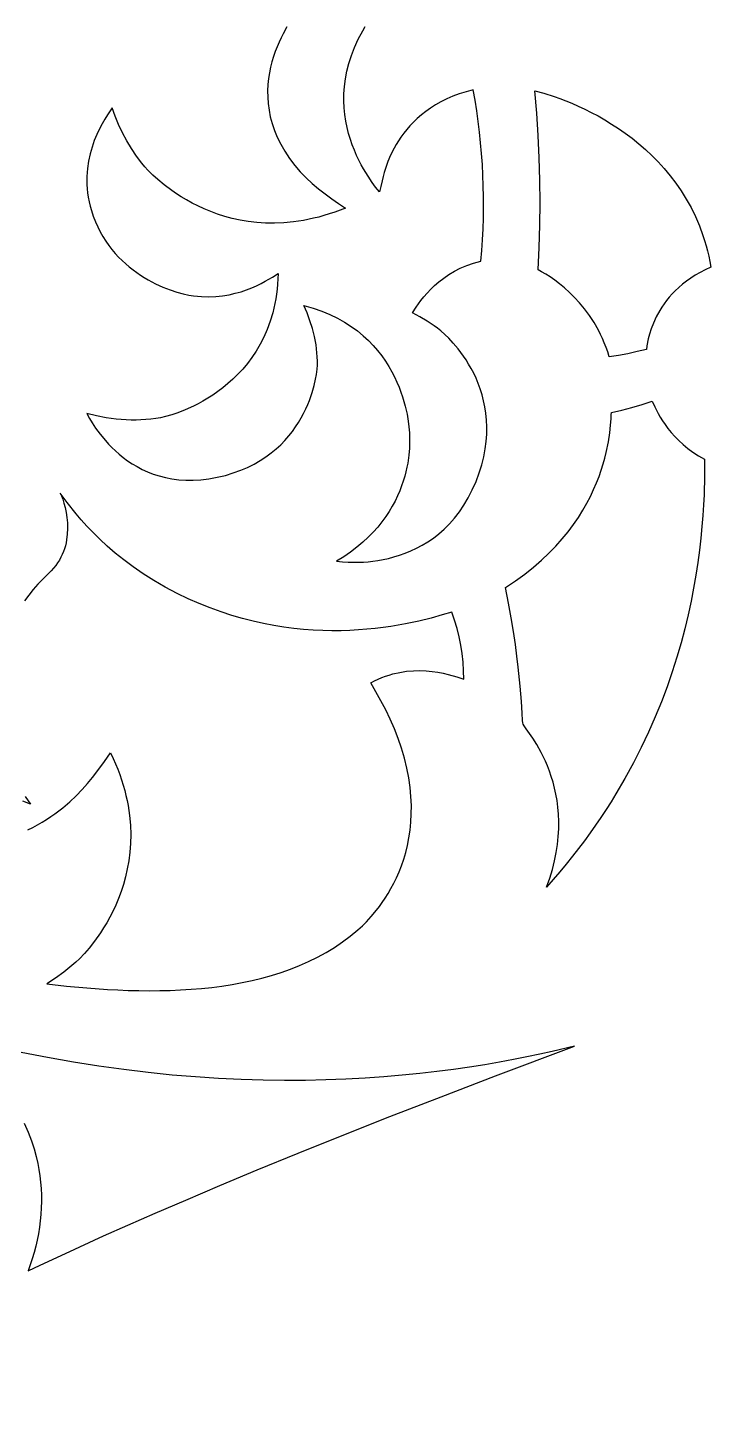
# Model space of a CAD drawing. Extents: x -570 to 570, y -570 to 570.
# Drawn here: x -158.8 to -121.8, y 336.9 to 411.9 of the extents above; entities that cross this region are included whole.
import ezdxf

# ---------------------------------------------------------------- set-up
doc = ezdxf.new("R2010")
doc.units = 0
doc.layers.add('LAYER_1', color=18, linetype='CONTINUOUS')
doc.layers.add('LAYER_2', color=174, linetype='CONTINUOUS')

msp = doc.modelspace()

# ---------------------------------------------------------------- linework, layer by layer
at = {"layer": 'LAYER_1'}
for points in [[(-144.875, 412.005), (-145.088, 411.623), (-145.196, 411.409), (-145.303, 411.18), (-145.407, 410.937), (-145.505, 410.681), (-145.598, 410.413), (-145.681, 410.132), (-145.755, 409.84), (-145.817, 409.538), (-145.865, 409.225), (-145.898, 408.904), (-145.913, 408.573), (-145.91, 408.235), (-145.886, 407.89), (-145.839, 407.538), (-145.769, 407.18), (-145.672, 406.817), (-145.548, 406.449), (-145.394, 406.077), (-145.209, 405.703), (-144.991, 405.325), (-144.739, 404.946), (-144.45, 404.566), (-144.16, 404.228), (-143.852, 403.907), (-143.526, 403.602), (-143.187, 403.31), (-142.835, 403.033), (-142.473, 402.769), (-142.103, 402.516), (-141.728, 402.275), (-142.024, 402.16), (-142.316, 402.054), (-142.605, 401.959), (-142.89, 401.872), (-143.172, 401.795), (-143.45, 401.727), (-143.995, 401.615), (-144.526, 401.536), (-145.041, 401.488), (-145.542, 401.468), (-146.027, 401.475), (-146.496, 401.506), (-146.949, 401.559), (-147.386, 401.633), (-147.807, 401.725), (-148.211, 401.833), (-148.597, 401.956), (-148.966, 402.091), (-149.318, 402.236), (-149.652, 402.39), (-149.968, 402.549), (-150.265, 402.714), (-150.544, 402.88), (-150.804, 403.047), (-151.044, 403.212), (-151.467, 403.528), (-151.809, 403.813), (-152.07, 404.051), (-152.336, 404.319), (-152.497, 404.498), (-152.653, 404.683), (-152.948, 405.066), (-153.221, 405.467), (-153.473, 405.884), (-153.702, 406.314), (-153.91, 406.754), (-154.096, 407.202), (-154.261, 407.657), (-154.509, 407.282), (-154.649, 407.055), (-154.794, 406.802), (-154.938, 406.524), (-155.08, 406.223), (-155.213, 405.899), (-155.334, 405.554), (-155.439, 405.188), (-155.523, 404.803), (-155.583, 404.399), (-155.602, 404.19), (-155.614, 403.978), (-155.618, 403.761), (-155.612, 403.54), (-155.598, 403.315), (-155.573, 403.087), (-155.538, 402.854), (-155.493, 402.619), (-155.436, 402.38), (-155.367, 402.138), (-155.265, 401.835), (-155.152, 401.544), (-155.028, 401.266), (-154.893, 401), (-154.749, 400.747), (-154.595, 400.504), (-154.434, 400.273), (-154.264, 400.054), (-154.089, 399.845), (-153.907, 399.647), (-153.72, 399.46), (-153.528, 399.283), (-153.333, 399.116), (-153.134, 398.959), (-152.934, 398.811), (-152.731, 398.673), (-152.528, 398.545), (-152.325, 398.425), (-151.921, 398.211), (-151.526, 398.031), (-151.145, 397.882), (-150.784, 397.762), (-150.45, 397.671), (-150.147, 397.605), (-149.883, 397.564), (-149.469, 397.527), (-149.071, 397.518), (-148.691, 397.533), (-148.327, 397.571), (-147.98, 397.628), (-147.65, 397.702), (-147.338, 397.79), (-147.043, 397.889), (-146.767, 397.997), (-146.508, 398.111), (-146.268, 398.228), (-146.046, 398.346), (-145.658, 398.572), (-145.347, 398.767), (-145.359, 398.48), (-145.378, 398.2), (-145.404, 397.927), (-145.438, 397.661), (-145.479, 397.402), (-145.526, 397.148), (-145.64, 396.662), (-145.777, 396.201), (-145.937, 395.765), (-146.117, 395.353), (-146.315, 394.964), (-146.529, 394.599), (-146.757, 394.256), (-146.997, 393.934), (-147.248, 393.634), (-147.507, 393.354), (-147.772, 393.094), (-148.041, 392.853), (-148.313, 392.63), (-148.586, 392.426), (-148.857, 392.239), (-149.124, 392.068), (-149.386, 391.914), (-149.641, 391.774), (-149.886, 391.65), (-150.341, 391.443), (-150.736, 391.288), (-151.054, 391.18), (-151.399, 391.082), (-151.656, 391.027), (-151.916, 390.982), (-152.178, 390.947), (-152.442, 390.921), (-152.707, 390.905), (-152.973, 390.898), (-153.239, 390.899), (-153.506, 390.908), (-153.773, 390.925), (-154.039, 390.95), (-154.568, 391.022), (-155.092, 391.121), (-155.606, 391.245), (-155.467, 390.991), (-155.328, 390.758), (-155.139, 390.471), (-154.901, 390.146), (-154.611, 389.794), (-154.447, 389.613), (-154.269, 389.43), (-154.078, 389.248), (-153.874, 389.067), (-153.655, 388.89), (-153.423, 388.719), (-153.176, 388.554), (-152.916, 388.399), (-152.641, 388.253), (-152.351, 388.12), (-152.047, 388.001), (-151.728, 387.897), (-151.394, 387.81), (-151.044, 387.742), (-150.68, 387.695), (-150.3, 387.669), (-149.904, 387.668), (-149.492, 387.692), (-149.065, 387.744), (-148.621, 387.825), (-148.175, 387.932), (-147.754, 388.058), (-147.358, 388.201), (-146.986, 388.361), (-146.636, 388.535), (-146.309, 388.723), (-146.004, 388.922), (-145.72, 389.132), (-145.456, 389.351), (-145.211, 389.577), (-144.985, 389.81), (-144.777, 390.048), (-144.587, 390.289), (-144.412, 390.531), (-144.254, 390.775), (-144.11, 391.017), (-143.981, 391.258), (-143.866, 391.494), (-143.763, 391.726), (-143.672, 391.951), (-143.524, 392.376), (-143.415, 392.758), (-143.34, 393.086), (-143.293, 393.348), (-143.258, 393.63), (-143.247, 393.848), (-143.245, 394.067), (-143.251, 394.286), (-143.266, 394.505), (-143.288, 394.725), (-143.318, 394.943), (-143.4, 395.378), (-143.509, 395.809), (-143.641, 396.232), (-143.795, 396.647), (-143.967, 397.05), (-143.473, 396.907), (-143.008, 396.743), (-142.572, 396.561), (-142.164, 396.362), (-141.783, 396.148), (-141.428, 395.919), (-141.098, 395.679), (-140.792, 395.427), (-140.51, 395.166), (-140.249, 394.898), (-140.011, 394.624), (-139.792, 394.345), (-139.594, 394.063), (-139.413, 393.779), (-139.251, 393.496), (-139.106, 393.215), (-138.976, 392.937), (-138.861, 392.663), (-138.76, 392.397), (-138.673, 392.138), (-138.533, 391.65), (-138.435, 391.213), (-138.371, 390.839), (-138.334, 390.54), (-138.31, 390.22), (-138.297, 389.952), (-138.296, 389.704), (-138.307, 389.389), (-138.34, 389.016), (-138.401, 388.592), (-138.444, 388.364), (-138.497, 388.126), (-138.561, 387.88), (-138.637, 387.626), (-138.726, 387.365), (-138.828, 387.099), (-138.945, 386.827), (-139.078, 386.552), (-139.227, 386.275), (-139.393, 385.995), (-139.578, 385.715), (-139.782, 385.435), (-140.006, 385.156), (-140.251, 384.88), (-140.519, 384.606), (-140.81, 384.337), (-141.124, 384.073), (-141.464, 383.815), (-141.829, 383.564), (-142.221, 383.321), (-141.902, 383.287), (-141.599, 383.269), (-141.218, 383.263), (-140.77, 383.279), (-140.524, 383.298), (-140.265, 383.326), (-139.996, 383.364), (-139.717, 383.413), (-139.43, 383.475), (-139.136, 383.551), (-138.837, 383.641), (-138.535, 383.748), (-138.23, 383.872), (-137.925, 384.015), (-137.62, 384.178), (-137.317, 384.361), (-137.018, 384.566), (-136.724, 384.795), (-136.437, 385.049), (-136.158, 385.328), (-135.888, 385.634), (-135.629, 385.968), (-135.383, 386.331), (-135.15, 386.725), (-134.933, 387.15), (-134.732, 387.609), (-134.564, 388.06), (-134.427, 388.5), (-134.32, 388.929), (-134.241, 389.347), (-134.187, 389.754), (-134.159, 390.148), (-134.153, 390.531), (-134.169, 390.901), (-134.204, 391.26), (-134.257, 391.605), (-134.327, 391.938), (-134.411, 392.259), (-134.508, 392.566), (-134.616, 392.86), (-134.734, 393.141), (-134.861, 393.408), (-134.993, 393.661), (-135.13, 393.901), (-135.271, 394.126), (-135.413, 394.337), (-135.694, 394.715), (-135.961, 395.034), (-136.2, 395.292), (-136.399, 395.487), (-136.623, 395.685), (-136.8, 395.824), (-136.982, 395.958), (-137.358, 396.208), (-137.747, 396.438), (-138.145, 396.652), (-137.948, 396.957), (-137.688, 397.319), (-137.532, 397.514), (-137.358, 397.715), (-137.166, 397.92), (-136.954, 398.124), (-136.722, 398.326), (-136.469, 398.523), (-136.194, 398.711), (-135.897, 398.889), (-135.577, 399.052), (-135.233, 399.199), (-134.864, 399.327), (-134.47, 399.432), (-134.423, 400.006), (-134.387, 400.581), (-134.359, 401.157), (-134.341, 401.733), (-134.333, 402.311), (-134.335, 402.888), (-134.346, 403.466), (-134.366, 404.044), (-134.396, 404.621), (-134.436, 405.197), (-134.486, 405.773), (-134.545, 406.347), (-134.614, 406.92), (-134.692, 407.491), (-134.781, 408.06), (-134.879, 408.627), (-135.267, 408.524), (-135.635, 408.407), (-135.981, 408.276), (-136.308, 408.134), (-136.616, 407.98), (-136.905, 407.817), (-137.176, 407.645), (-137.429, 407.465), (-137.666, 407.279), (-137.886, 407.087), (-138.09, 406.891), (-138.28, 406.692), (-138.454, 406.491), (-138.615, 406.289), (-138.762, 406.087), (-138.896, 405.886), (-139.018, 405.687), (-139.128, 405.492), (-139.315, 405.117), (-139.463, 404.768), (-139.575, 404.456), (-139.657, 404.188), (-139.713, 403.974), (-139.766, 403.742), (-139.839, 403.442), (-139.907, 403.142), (-140.118, 403.402), (-140.306, 403.654), (-140.529, 403.982), (-140.772, 404.381), (-140.896, 404.606), (-141.02, 404.847), (-141.142, 405.104), (-141.259, 405.376), (-141.371, 405.663), (-141.474, 405.963), (-141.567, 406.277), (-141.649, 406.605), (-141.718, 406.944), (-141.771, 407.296), (-141.807, 407.658), (-141.824, 408.032), (-141.82, 408.416), (-141.793, 408.809), (-141.742, 409.212), (-141.664, 409.623), (-141.558, 410.043), (-141.422, 410.47), (-141.253, 410.904), (-141.051, 411.344), (-140.813, 411.791), (-140.68, 412.016)], [(-158.777, 368.9), (-158.511, 369.033), (-158.254, 369.171), (-158.007, 369.314), (-157.769, 369.461), (-157.541, 369.613), (-157.321, 369.767), (-156.907, 370.084), (-156.526, 370.409), (-156.177, 370.738), (-155.859, 371.067), (-155.568, 371.391), (-155.305, 371.708), (-155.067, 372.013), (-154.66, 372.572), (-154.337, 373.038), (-154.198, 372.741), (-154.069, 372.446), (-153.952, 372.155), (-153.844, 371.867), (-153.747, 371.581), (-153.659, 371.299), (-153.581, 371.02), (-153.512, 370.744), (-153.452, 370.472), (-153.4, 370.203), (-153.323, 369.674), (-153.276, 369.16), (-153.259, 368.66), (-153.268, 368.174), (-153.303, 367.704), (-153.361, 367.249), (-153.439, 366.809), (-153.535, 366.387), (-153.648, 365.98), (-153.775, 365.591), (-153.914, 365.22), (-154.063, 364.866), (-154.219, 364.531), (-154.381, 364.214), (-154.546, 363.917), (-154.713, 363.639), (-154.878, 363.381), (-155.198, 362.926), (-155.487, 362.557), (-155.73, 362.274), (-156.005, 361.987), (-156.208, 361.798), (-156.416, 361.616), (-156.848, 361.269), (-157.298, 360.943), (-157.761, 360.639), (-156.696, 360.522), (-155.609, 360.421), (-154.504, 360.343), (-153.946, 360.313), (-153.387, 360.291), (-152.825, 360.277), (-152.263, 360.271), (-151.701, 360.274), (-151.139, 360.288), (-150.579, 360.311), (-150.02, 360.346), (-149.464, 360.392), (-148.911, 360.45), (-148.362, 360.521), (-147.818, 360.606), (-147.279, 360.704), (-146.746, 360.817), (-146.22, 360.946), (-145.701, 361.09), (-145.19, 361.25), (-144.688, 361.428), (-144.196, 361.624), (-143.713, 361.837), (-143.242, 362.07), (-142.782, 362.322), (-142.334, 362.594), (-141.899, 362.887), (-141.478, 363.202), (-141.072, 363.538), (-140.831, 363.754), (-140.618, 363.966), (-140.36, 364.245), (-140.071, 364.592), (-139.919, 364.791), (-139.764, 365.007), (-139.607, 365.239), (-139.451, 365.488), (-139.297, 365.753), (-139.147, 366.036), (-139.002, 366.334), (-138.864, 366.649), (-138.734, 366.981), (-138.615, 367.329), (-138.508, 367.693), (-138.414, 368.073), (-138.335, 368.47), (-138.273, 368.882), (-138.229, 369.311), (-138.206, 369.756), (-138.204, 370.217), (-138.226, 370.694), (-138.273, 371.186), (-138.346, 371.695), (-138.447, 372.219), (-138.579, 372.759), (-138.735, 373.289), (-138.914, 373.813), (-139.116, 374.33), (-139.338, 374.839), (-139.577, 375.341), (-139.832, 375.834), (-140.101, 376.32), (-140.382, 376.797), (-140.183, 376.9), (-139.985, 376.993), (-139.789, 377.076), (-139.593, 377.149), (-139.399, 377.214), (-139.206, 377.27), (-138.827, 377.357), (-138.456, 377.415), (-138.096, 377.446), (-137.747, 377.453), (-137.412, 377.441), (-137.091, 377.411), (-136.787, 377.367), (-136.5, 377.312), (-136.233, 377.25), (-135.763, 377.114), (-135.388, 376.986), (-135.4, 377.444), (-135.432, 377.903), (-135.483, 378.361), (-135.554, 378.817), (-135.645, 379.269), (-135.754, 379.717), (-135.883, 380.159), (-136.03, 380.593), (-136.552, 380.437), (-137.144, 380.275), (-137.804, 380.114), (-138.526, 379.962), (-138.91, 379.891), (-139.309, 379.826), (-139.721, 379.767), (-140.147, 379.714), (-140.585, 379.67), (-141.037, 379.634), (-141.5, 379.609), (-141.975, 379.594), (-142.461, 379.591), (-142.958, 379.6), (-143.465, 379.623), (-143.981, 379.661), (-144.507, 379.714), (-145.042, 379.784), (-145.585, 379.871), (-146.135, 379.976), (-146.693, 380.101), (-147.258, 380.246), (-147.83, 380.412), (-148.407, 380.601), (-148.99, 380.812), (-149.578, 381.048), (-150.17, 381.309), (-150.767, 381.595), (-151.416, 381.937), (-152.025, 382.29), (-152.596, 382.652), (-153.129, 383.019), (-153.626, 383.39), (-154.088, 383.762), (-154.515, 384.132), (-154.91, 384.498), (-155.274, 384.858), (-155.607, 385.208), (-155.911, 385.548), (-156.187, 385.873), (-156.66, 386.471), (-157.036, 386.983), (-156.973, 386.83), (-156.907, 386.646), (-156.841, 386.435), (-156.78, 386.2), (-156.726, 385.945), (-156.684, 385.671), (-156.656, 385.384), (-156.646, 385.085), (-156.659, 384.778), (-156.697, 384.466), (-156.727, 384.309), (-156.764, 384.152), (-156.81, 383.996), (-156.864, 383.84), (-156.928, 383.685), (-157, 383.532), (-157.083, 383.381), (-157.176, 383.232), (-157.281, 383.085), (-157.396, 382.942), (-157.523, 382.803), (-157.662, 382.667), (-157.958, 382.383), (-158.234, 382.093), (-158.492, 381.798), (-158.73, 381.498), (-158.951, 381.194)], [(-158.918, 370.697), (-158.63, 370.285), (-159.052, 370.452)], [(-158.965, 353.163), (-158.757, 352.678), (-158.584, 352.213), (-158.442, 351.775), (-158.329, 351.368), (-158.242, 350.997), (-158.179, 350.667), (-158.129, 350.329), (-158.09, 349.989), (-158.064, 349.646), (-158.05, 349.301), (-158.047, 348.955), (-158.057, 348.609), (-158.078, 348.263), (-158.111, 347.917), (-158.154, 347.572), (-158.209, 347.23), (-158.275, 346.889), (-158.352, 346.551), (-158.439, 346.217), (-158.537, 345.887), (-158.645, 345.561), (-158.764, 345.24), (-158.11, 345.547), (-156.761, 346.175), (-154.711, 347.108), (-153.42, 347.682), (-151.952, 348.326), (-150.305, 349.036), (-148.477, 349.812), (-146.469, 350.649), (-144.28, 351.547), (-141.908, 352.503), (-139.352, 353.514), (-136.613, 354.579), (-133.688, 355.694), (-129.451, 357.296), (-130.657, 357.008), (-131.312, 356.862), (-132.001, 356.717), (-132.724, 356.574), (-133.48, 356.434), (-134.269, 356.298), (-135.09, 356.168), (-135.944, 356.045), (-136.829, 355.929), (-137.746, 355.824), (-138.693, 355.729), (-139.671, 355.645), (-140.679, 355.575), (-141.717, 355.52), (-142.783, 355.48), (-143.879, 355.457), (-145.003, 355.452), (-146.155, 355.467), (-147.335, 355.502), (-148.542, 355.56), (-149.775, 355.64), (-151.035, 355.745), (-152.321, 355.876), (-153.632, 356.034), (-154.969, 356.22), (-156.33, 356.436), (-157.716, 356.683), (-159.125, 356.961)]]:
    msp.add_lwpolyline(points, dxfattribs=at)
for points in [[(-122.141, 399.105), (-122.437, 398.968), (-122.715, 398.823), (-122.976, 398.671), (-123.22, 398.514), (-123.449, 398.351), (-123.663, 398.184), (-123.861, 398.014), (-124.045, 397.84), (-124.216, 397.665), (-124.373, 397.487), (-124.518, 397.309), (-124.651, 397.131), (-124.772, 396.954), (-124.882, 396.778), (-125.071, 396.434), (-125.223, 396.104), (-125.341, 395.794), (-125.43, 395.511), (-125.494, 395.26), (-125.565, 394.877), (-125.59, 394.693), (-126.085, 394.57), (-126.584, 394.462), (-127.086, 394.371), (-127.591, 394.295), (-127.673, 394.552), (-127.761, 394.801), (-127.856, 395.042), (-127.956, 395.275), (-128.061, 395.5), (-128.171, 395.717), (-128.404, 396.129), (-128.651, 396.51), (-128.91, 396.862), (-129.176, 397.186), (-129.447, 397.483), (-129.72, 397.752), (-129.991, 397.995), (-130.257, 398.214), (-130.516, 398.408), (-130.764, 398.578), (-130.997, 398.726), (-131.214, 398.852), (-131.409, 398.956), (-131.349, 400.158), (-131.312, 401.361), (-131.298, 402.565), (-131.308, 403.769), (-131.341, 404.973), (-131.399, 406.176), (-131.48, 407.377), (-131.586, 408.575), (-131.098, 408.446), (-130.538, 408.267), (-130.235, 408.159), (-129.919, 408.038), (-129.591, 407.903), (-129.252, 407.754), (-128.905, 407.591), (-128.551, 407.413), (-128.191, 407.22), (-127.828, 407.012), (-127.462, 406.788), (-127.095, 406.549), (-126.729, 406.293), (-126.365, 406.02), (-126.006, 405.73), (-125.651, 405.423), (-125.304, 405.098), (-124.965, 404.755), (-124.637, 404.394), (-124.32, 404.014), (-124.016, 403.614), (-123.728, 403.196), (-123.455, 402.757), (-123.201, 402.299), (-122.966, 401.82), (-122.753, 401.32), (-122.562, 400.799), (-122.476, 400.53), (-122.395, 400.256), (-122.322, 399.977), (-122.255, 399.692), (-122.194, 399.401)], [(-130.956, 365.824), (-130.784, 366.308), (-130.64, 366.781), (-130.524, 367.242), (-130.433, 367.691), (-130.366, 368.127), (-130.322, 368.55), (-130.299, 368.961), (-130.296, 369.359), (-130.31, 369.744), (-130.342, 370.116), (-130.388, 370.474), (-130.448, 370.819), (-130.521, 371.15), (-130.604, 371.467), (-130.696, 371.769), (-130.795, 372.058), (-130.901, 372.332), (-131.012, 372.591), (-131.125, 372.835), (-131.241, 373.064), (-131.47, 373.477), (-131.688, 373.827), (-132.042, 374.335), (-132.154, 374.489), (-132.207, 374.576), (-132.221, 374.646), (-132.234, 374.769), (-132.26, 375.174), (-132.299, 375.787), (-132.364, 376.608), (-132.468, 377.632), (-132.539, 378.221), (-132.625, 378.859), (-132.727, 379.547), (-132.847, 380.286), (-132.987, 381.073), (-133.148, 381.91), (-132.616, 382.264), (-132.119, 382.627), (-131.655, 382.997), (-131.223, 383.372), (-130.823, 383.752), (-130.452, 384.135), (-130.11, 384.52), (-129.796, 384.905), (-129.509, 385.291), (-129.246, 385.675), (-129.008, 386.056), (-128.793, 386.433), (-128.599, 386.805), (-128.426, 387.17), (-128.272, 387.528), (-128.136, 387.878), (-128.017, 388.217), (-127.914, 388.546), (-127.826, 388.862), (-127.751, 389.165), (-127.637, 389.725), (-127.562, 390.217), (-127.518, 390.631), (-127.494, 390.958), (-127.481, 391.188), (-127.47, 391.311), (-126.917, 391.437), (-126.368, 391.577), (-125.822, 391.732), (-125.282, 391.905), (-125.149, 391.607), (-124.969, 391.254), (-124.859, 391.061), (-124.735, 390.859), (-124.594, 390.652), (-124.438, 390.44), (-124.264, 390.225), (-124.071, 390.009), (-123.859, 389.795), (-123.627, 389.584), (-123.373, 389.377), (-123.097, 389.177), (-122.797, 388.987), (-122.473, 388.806), (-122.477, 387.905), (-122.505, 386.891), (-122.532, 386.344), (-122.568, 385.773), (-122.616, 385.178), (-122.675, 384.56), (-122.748, 383.92), (-122.836, 383.261), (-122.94, 382.582), (-123.06, 381.884), (-123.199, 381.17), (-123.358, 380.44), (-123.538, 379.695), (-123.739, 378.936), (-123.964, 378.164), (-124.213, 377.381), (-124.488, 376.587), (-124.79, 375.784), (-125.12, 374.973), (-125.479, 374.155), (-125.869, 373.33), (-126.291, 372.501), (-126.745, 371.668), (-127.234, 370.832), (-127.492, 370.414), (-127.759, 369.995), (-128.035, 369.576), (-128.32, 369.157), (-128.615, 368.739), (-128.919, 368.32), (-129.233, 367.902), (-129.557, 367.485), (-129.891, 367.068), (-130.236, 366.652), (-130.591, 366.238)]]:
    msp.add_lwpolyline(points, close=True, dxfattribs=at)
at = {"layer": 'LAYER_2'}
msp.add_lwpolyline([(0, 570, 0.414214), (-570, 0, 0.414214), (0, -570, 0.414214), (570, 0, 0.414214)], format="xyb", close=True, dxfattribs=at)

doc.saveas('drawing.dxf')
